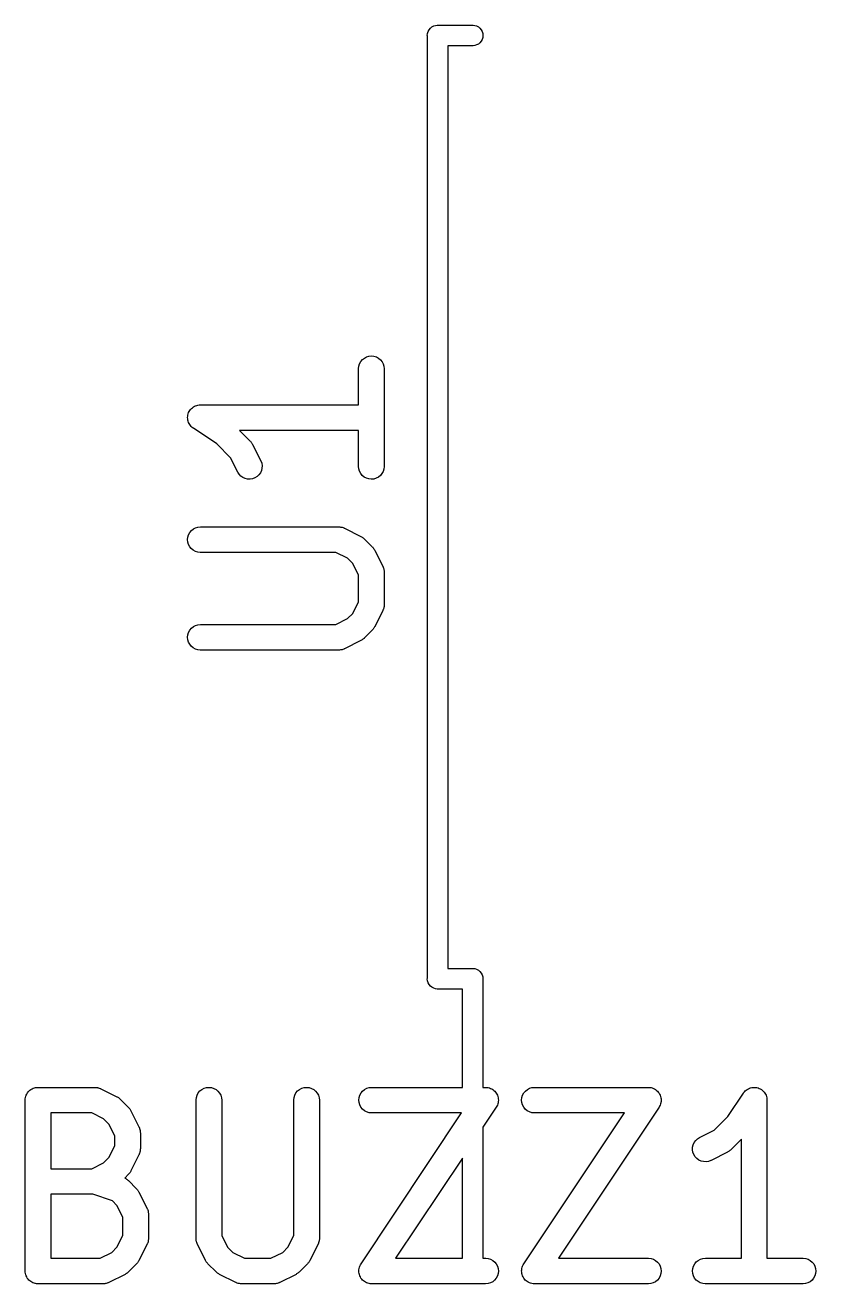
# Model space of a CAD drawing. Extents: x -0.18 to 2.54, y -2.17 to -0.07.
# Drawn here: x 0.5399 to 0.722, y -1.059 to -0.769 of the extents above; entities that cross this region are included whole.
import ezdxf

# ---------------------------------------------------------------- set-up
doc = ezdxf.new("R2010")
doc.units = 0
doc.header["$MEASUREMENT"] = 0
doc.layers.add('BLACK', color=7, linetype='CONTINUOUS')

msp = doc.modelspace()

# ---------------------------------------------------------------- linework, layer by layer
at = {"layer": 'BLACK', "linetype": 'CONTINUOUS'}
for p, q in [((0.632508, -0.771339), (0.632554, -0.770876)), ((0.63252, -0.771455), (0.632508, -0.771339)), ((0.632554, -0.770876), (0.632689, -0.77043)), ((0.632689, -0.77043), (0.632908, -0.77002)), ((0.632908, -0.77002), (0.633204, -0.76966)), ((0.633204, -0.76966), (0.633563, -0.769365)), ((0.633563, -0.769365), (0.633974, -0.769146)), ((0.633974, -0.769146), (0.634419, -0.769011)), ((0.634419, -0.769011), (0.634766, -0.768976)), ((0.634766, -0.768976), (0.634882, -0.768965)), ((0.634766, -0.768976), (0.634766, -0.768976)), ((0.634882, -0.768965), (0.634998, -0.768976)), ((0.634998, -0.768976), (0.643069, -0.768976)), ((0.643069, -0.768976), (0.643416, -0.769011)), ((0.643416, -0.769011), (0.643861, -0.769146)), ((0.643861, -0.769146), (0.644271, -0.769365)), ((0.644271, -0.769365), (0.644631, -0.76966)), ((0.644631, -0.76966), (0.644926, -0.77002)), ((0.644926, -0.77002), (0.645146, -0.77043)), ((0.645146, -0.77043), (0.645281, -0.770876)), ((0.645281, -0.770876), (0.645326, -0.771339)), ((0.645326, -0.771339), (0.645281, -0.771802)), ((0.63252, -0.879884), (0.63252, -0.771455)), ((0.643069, -0.773701), (0.637244, -0.773701)), ((0.637244, -0.773701), (0.637244, -0.986299)), ((0.643416, -0.773667), (0.643069, -0.773701)), ((0.643861, -0.773532), (0.643416, -0.773667)), ((0.644271, -0.773312), (0.643861, -0.773532)), ((0.644631, -0.773017), (0.644271, -0.773312)), ((0.644926, -0.772657), (0.644631, -0.773017)), ((0.645146, -0.772247), (0.644926, -0.772657)), ((0.645281, -0.771802), (0.645146, -0.772247)), ((0.616907, -0.846966), (0.617185, -0.846461)), ((0.617185, -0.846461), (0.617555, -0.846019)), ((0.617555, -0.846019), (0.618004, -0.845658)), ((0.618004, -0.845658), (0.618515, -0.845391)), ((0.618515, -0.845391), (0.619068, -0.845229)), ((0.619068, -0.845229), (0.619642, -0.845176)), ((0.619642, -0.845176), (0.620215, -0.845237)), ((0.620215, -0.845237), (0.620766, -0.845407)), ((0.620766, -0.845407), (0.621272, -0.845681)), ((0.621272, -0.845681), (0.621716, -0.846048)), ((0.621716, -0.846048), (0.622081, -0.846495)), ((0.622081, -0.846495), (0.622351, -0.847004)), ((0.616669, -0.848088), (0.616733, -0.847515)), ((0.616669, -0.848129), (0.616669, -0.848088)), ((0.616669, -0.856425), (0.616669, -0.848129)), ((0.616733, -0.847515), (0.616907, -0.846966)), ((0.622351, -0.847004), (0.622518, -0.847555)), ((0.622518, -0.847555), (0.622574, -0.848129)), ((0.622574, -0.848129), (0.622574, -0.870626)), ((0.577446, -0.8585), (0.577529, -0.858233)), ((0.577529, -0.858233), (0.57753, -0.858231)), ((0.57753, -0.858231), (0.577531, -0.858229)), ((0.577531, -0.858229), (0.577672, -0.85797)), ((0.577672, -0.85797), (0.577803, -0.857726)), ((0.577803, -0.857726), (0.577805, -0.857725)), ((0.577805, -0.857725), (0.577806, -0.857723)), ((0.577806, -0.857723), (0.577988, -0.857503)), ((0.577988, -0.857503), (0.578171, -0.857282)), ((0.578171, -0.857282), (0.578172, -0.857281)), ((0.578172, -0.857281), (0.578174, -0.857279)), ((0.578174, -0.857279), (0.578405, -0.857091)), ((0.578405, -0.857091), (0.578617, -0.856918)), ((0.578617, -0.856918), (0.578619, -0.856917)), ((0.578619, -0.856917), (0.578621, -0.856916)), ((0.578621, -0.856916), (0.57888, -0.856778)), ((0.57888, -0.856778), (0.579126, -0.856648)), ((0.579126, -0.856648), (0.579128, -0.856647)), ((0.579128, -0.856647), (0.57913, -0.856646)), ((0.57913, -0.856646), (0.579399, -0.856565)), ((0.579399, -0.856565), (0.579678, -0.856481)), ((0.579678, -0.856481), (0.57968, -0.856481)), ((0.57968, -0.856481), (0.579682, -0.85648)), ((0.579682, -0.85648), (0.57997, -0.856452)), ((0.57997, -0.856452), (0.580251, -0.856425)), ((0.580251, -0.856425), (0.616669, -0.856425)), ((0.577299, -0.859352), (0.577328, -0.859072)), ((0.577299, -0.859355), (0.577299, -0.859352)), ((0.577299, -0.859357), (0.577299, -0.859355)), ((0.577326, -0.859655), (0.577299, -0.859357)), ((0.57735, -0.859926), (0.577326, -0.859655)), ((0.577328, -0.859072), (0.577359, -0.858784)), ((0.57735, -0.859928), (0.57735, -0.859926)), ((0.577351, -0.859931), (0.57735, -0.859928)), ((0.577432, -0.860208), (0.577351, -0.859931)), ((0.577359, -0.858782), (0.57736, -0.858779)), ((0.577359, -0.858784), (0.577359, -0.858782)), ((0.57736, -0.858779), (0.577446, -0.8585)), ((0.577512, -0.860479), (0.577432, -0.860208)), ((0.577513, -0.860482), (0.577512, -0.860479)), ((0.577513, -0.860484), (0.577513, -0.860482)), ((0.577639, -0.860724), (0.577513, -0.860484)), ((0.577778, -0.86099), (0.577639, -0.860724)), ((0.577779, -0.860992), (0.577778, -0.86099)), ((0.57778, -0.860994), (0.577779, -0.860992)), ((0.577959, -0.861216), (0.57778, -0.860994)), ((0.578138, -0.86144), (0.577959, -0.861216)), ((0.57814, -0.861442), (0.578138, -0.86144)), ((0.578142, -0.861444), (0.57814, -0.861442)), ((0.578364, -0.86163), (0.578142, -0.861444)), ((0.578579, -0.861811), (0.578364, -0.86163)), ((0.578583, -0.861814), (0.578579, -0.861811)), ((0.578613, -0.861834), (0.578583, -0.861814)), ((0.578583, -0.861814), (0.578583, -0.861814)), ((0.578583, -0.861814), (0.578583, -0.861814)), ((0.583994, -0.865422), (0.578613, -0.861834)), ((0.616669, -0.86233), (0.589255, -0.86233)), ((0.589255, -0.86233), (0.591713, -0.864789)), ((0.616669, -0.870626), (0.616669, -0.86233)), ((0.587198, -0.868626), (0.583994, -0.865422)), ((0.591713, -0.864789), (0.591742, -0.864818)), ((0.591742, -0.864818), (0.591845, -0.864948)), ((0.591845, -0.864948), (0.591959, -0.865068)), ((0.591959, -0.865068), (0.592025, -0.865172)), ((0.592025, -0.865172), (0.592101, -0.865268)), ((0.592101, -0.865268), (0.592178, -0.865416)), ((0.592178, -0.865416), (0.592266, -0.865556)), ((0.592266, -0.865556), (0.594141, -0.869306)), ((0.588859, -0.871947), (0.587198, -0.868626)), ((0.594141, -0.869306), (0.594159, -0.869343)), ((0.594159, -0.869343), (0.594358, -0.869884)), ((0.594358, -0.869884), (0.594447, -0.870453)), ((0.589166, -0.872434), (0.588859, -0.871947)), ((0.589561, -0.872853), (0.589166, -0.872434)), ((0.590031, -0.873188), (0.589561, -0.872853)), ((0.593714, -0.87258), (0.593292, -0.872973)), ((0.594051, -0.872113), (0.593714, -0.87258)), ((0.594291, -0.871589), (0.594051, -0.872113)), ((0.594425, -0.871029), (0.594291, -0.871589)), ((0.594447, -0.870453), (0.594425, -0.871029)), ((0.616725, -0.8712), (0.616669, -0.870626)), ((0.616891, -0.871751), (0.616725, -0.8712)), ((0.617162, -0.87226), (0.616891, -0.871751)), ((0.617526, -0.872707), (0.617162, -0.87226)), ((0.61797, -0.873074), (0.617526, -0.872707)), ((0.621687, -0.872736), (0.621238, -0.873097)), ((0.622058, -0.872294), (0.621687, -0.872736)), ((0.622335, -0.871789), (0.622058, -0.872294)), ((0.622509, -0.87124), (0.622335, -0.871789)), ((0.622574, -0.870667), (0.622509, -0.87124)), ((0.622574, -0.870626), (0.622574, -0.870667)), ((0.590556, -0.873424), (0.590031, -0.873188)), ((0.591118, -0.873554), (0.590556, -0.873424)), ((0.591694, -0.873573), (0.591118, -0.873554)), ((0.592262, -0.873479), (0.591694, -0.873573)), ((0.592802, -0.873276), (0.592262, -0.873479)), ((0.593292, -0.872973), (0.592802, -0.873276)), ((0.618477, -0.873348), (0.61797, -0.873074)), ((0.619028, -0.873519), (0.618477, -0.873348)), ((0.619601, -0.873579), (0.619028, -0.873519)), ((0.620175, -0.873527), (0.619601, -0.873579)), ((0.620727, -0.873364), (0.620175, -0.873527)), ((0.621238, -0.873097), (0.620727, -0.873364)), ((0.63252, -0.988545), (0.63252, -0.879884)), ((0.63252, -0.879884), (0.63252, -0.879884)), ((0.577299, -0.887478), (0.577359, -0.886905)), ((0.577359, -0.886905), (0.577529, -0.886355)), ((0.577529, -0.886355), (0.577803, -0.885848)), ((0.577803, -0.885848), (0.578171, -0.885404)), ((0.578171, -0.885404), (0.578617, -0.88504)), ((0.578617, -0.88504), (0.579126, -0.884769)), ((0.579126, -0.884769), (0.579678, -0.884603)), ((0.579678, -0.884603), (0.580251, -0.884546)), ((0.580251, -0.884546), (0.612122, -0.884546)), ((0.612122, -0.884546), (0.612163, -0.884547)), ((0.612163, -0.884547), (0.61225, -0.884556)), ((0.61225, -0.884556), (0.612337, -0.884554)), ((0.612337, -0.884554), (0.612536, -0.884588)), ((0.612536, -0.884588), (0.612736, -0.884611)), ((0.612736, -0.884611), (0.612819, -0.884637)), ((0.612819, -0.884637), (0.612905, -0.884652)), ((0.612905, -0.884652), (0.613093, -0.884724)), ((0.613093, -0.884724), (0.613285, -0.884785)), ((0.613285, -0.884785), (0.613362, -0.884827)), ((0.613362, -0.884827), (0.613443, -0.884858)), ((0.613443, -0.884858), (0.617192, -0.886733)), ((0.617192, -0.886733), (0.617229, -0.886751)), ((0.617229, -0.886751), (0.617368, -0.886842)), ((0.617368, -0.886842), (0.617514, -0.88692)), ((0.617514, -0.88692), (0.617609, -0.886998)), ((0.617609, -0.886998), (0.617712, -0.887065)), ((0.617712, -0.887065), (0.617831, -0.887181)), ((0.617831, -0.887181), (0.61796, -0.887286)), ((0.61796, -0.887286), (0.619834, -0.889161)), ((0.577351, -0.888052), (0.577299, -0.887478)), ((0.577513, -0.888605), (0.577351, -0.888052)), ((0.57778, -0.889116), (0.577513, -0.888605)), ((0.578142, -0.889565), (0.57778, -0.889116)), ((0.578583, -0.889935), (0.578142, -0.889565)), ((0.579088, -0.890213), (0.578583, -0.889935)), ((0.579637, -0.890387), (0.579088, -0.890213)), ((0.619834, -0.889161), (0.619863, -0.88919)), ((0.619863, -0.88919), (0.619967, -0.88932)), ((0.619967, -0.88932), (0.620081, -0.88944)), ((0.620081, -0.88944), (0.620146, -0.889544)), ((0.620146, -0.889544), (0.620223, -0.88964)), ((0.620223, -0.88964), (0.620299, -0.889788)), ((0.620299, -0.889788), (0.620388, -0.889928)), ((0.620388, -0.889928), (0.622262, -0.893678)), ((0.58021, -0.890452), (0.579637, -0.890387)), ((0.580251, -0.890452), (0.58021, -0.890452)), ((0.611425, -0.890452), (0.580251, -0.890452)), ((0.614123, -0.891801), (0.611425, -0.890452)), ((0.61532, -0.892998), (0.614123, -0.891801)), ((0.616669, -0.895695), (0.61532, -0.892998)), ((0.616669, -0.9018), (0.616669, -0.895695)), ((0.622262, -0.893678), (0.62228, -0.893715)), ((0.62228, -0.893715), (0.62231, -0.893796)), ((0.62231, -0.893796), (0.622351, -0.893873)), ((0.622351, -0.893873), (0.62241, -0.894066)), ((0.62241, -0.894066), (0.622479, -0.894256)), ((0.622479, -0.894256), (0.622493, -0.894341)), ((0.622493, -0.894341), (0.622518, -0.894425)), ((0.622518, -0.894425), (0.622538, -0.894626)), ((0.622538, -0.894626), (0.622569, -0.894825)), ((0.622569, -0.894825), (0.622566, -0.894912)), ((0.622566, -0.894912), (0.622574, -0.894998)), ((0.622574, -0.894998), (0.622574, -0.902497)), ((0.61532, -0.904498), (0.616669, -0.9018)), ((0.614123, -0.905695), (0.61532, -0.904498)), ((0.622262, -0.903818), (0.620388, -0.907567)), ((0.622293, -0.903737), (0.622262, -0.903818)), ((0.622335, -0.90366), (0.622293, -0.903737)), ((0.622396, -0.903468), (0.622335, -0.90366)), ((0.622469, -0.90328), (0.622396, -0.903468)), ((0.622483, -0.903194), (0.622469, -0.90328)), ((0.622509, -0.903111), (0.622483, -0.903194)), ((0.622532, -0.902911), (0.622509, -0.903111)), ((0.622566, -0.902712), (0.622532, -0.902911)), ((0.622574, -0.902538), (0.622564, -0.902625)), ((0.622564, -0.902625), (0.622566, -0.902712)), ((0.622574, -0.902497), (0.622574, -0.902538)), ((0.578171, -0.907901), (0.578617, -0.907537)), ((0.578617, -0.907537), (0.579126, -0.907266)), ((0.579126, -0.907266), (0.579678, -0.9071)), ((0.579678, -0.9071), (0.580251, -0.907043)), ((0.580251, -0.907043), (0.611425, -0.907043)), ((0.611425, -0.907043), (0.614123, -0.905695)), ((0.620369, -0.907604), (0.620278, -0.907743)), ((0.620388, -0.907567), (0.620369, -0.907604)), ((0.577299, -0.909976), (0.577359, -0.909402)), ((0.577351, -0.91055), (0.577299, -0.909976)), ((0.577513, -0.911102), (0.577351, -0.91055)), ((0.577359, -0.909402), (0.577529, -0.908852)), ((0.577529, -0.908852), (0.577803, -0.908345)), ((0.577803, -0.908345), (0.578171, -0.907901)), ((0.617576, -0.910521), (0.61748, -0.910598)), ((0.61768, -0.910456), (0.617576, -0.910521)), ((0.617801, -0.910342), (0.61768, -0.910456)), ((0.61793, -0.910238), (0.617801, -0.910342)), ((0.61796, -0.910209), (0.61793, -0.910238)), ((0.619834, -0.908335), (0.61796, -0.910209)), ((0.61994, -0.908206), (0.619834, -0.908335)), ((0.620055, -0.908087), (0.61994, -0.908206)), ((0.620122, -0.907984), (0.620055, -0.908087)), ((0.6202, -0.907889), (0.620122, -0.907984)), ((0.620278, -0.907743), (0.6202, -0.907889)), ((0.57778, -0.911613), (0.577513, -0.911102)), ((0.578142, -0.912062), (0.57778, -0.911613)), ((0.578583, -0.912433), (0.578142, -0.912062)), ((0.579088, -0.91271), (0.578583, -0.912433)), ((0.579637, -0.912884), (0.579088, -0.91271)), ((0.58021, -0.912949), (0.579637, -0.912884)), ((0.580251, -0.912949), (0.58021, -0.912949)), ((0.612122, -0.912949), (0.580251, -0.912949)), ((0.612209, -0.912941), (0.612122, -0.912949)), ((0.612296, -0.912944), (0.612209, -0.912941)), ((0.612495, -0.912912), (0.612296, -0.912944)), ((0.612696, -0.912893), (0.612495, -0.912912)), ((0.612779, -0.912868), (0.612696, -0.912893)), ((0.612865, -0.912854), (0.612779, -0.912868)), ((0.613054, -0.912785), (0.612865, -0.912854)), ((0.613247, -0.912726), (0.613054, -0.912785)), ((0.613324, -0.912685), (0.613247, -0.912726)), ((0.613406, -0.912655), (0.613324, -0.912685)), ((0.613443, -0.912637), (0.613406, -0.912655)), ((0.617192, -0.910762), (0.613443, -0.912637)), ((0.617333, -0.910674), (0.617192, -0.910762)), ((0.61748, -0.910598), (0.617333, -0.910674)), ((0.632508, -0.988661), (0.63252, -0.988545)), ((0.632554, -0.989124), (0.632508, -0.988661)), ((0.637244, -0.986299), (0.642837, -0.986299)), ((0.642837, -0.986299), (0.642953, -0.986288)), ((0.642953, -0.986288), (0.643069, -0.986299)), ((0.643069, -0.986299), (0.643069, -0.986299)), ((0.643069, -0.986299), (0.643416, -0.986333)), ((0.643416, -0.986333), (0.643861, -0.986468)), ((0.643861, -0.986468), (0.644271, -0.986688)), ((0.644271, -0.986688), (0.644631, -0.986983)), ((0.644631, -0.986983), (0.644926, -0.987343)), ((0.644926, -0.987343), (0.645146, -0.987753)), ((0.645146, -0.987753), (0.645281, -0.988198)), ((0.645281, -0.988198), (0.645326, -0.988661)), ((0.645326, -0.988661), (0.645315, -0.988777)), ((0.645315, -0.988777), (0.645315, -1.01368)), ((0.632689, -0.98957), (0.632554, -0.989124)), ((0.632908, -0.98998), (0.632689, -0.98957)), ((0.633204, -0.99034), (0.632908, -0.98998)), ((0.633563, -0.990635), (0.633204, -0.99034)), ((0.633974, -0.990854), (0.633563, -0.990635)), ((0.634419, -0.990989), (0.633974, -0.990854)), ((0.634766, -0.991024), (0.634419, -0.990989)), ((0.634882, -0.991035), (0.634766, -0.991024)), ((0.634766, -0.991024), (0.634766, -0.991024)), ((0.634998, -0.991024), (0.634882, -0.991035)), ((0.640591, -0.991024), (0.634998, -0.991024)), ((0.640591, -1.01368), (0.640591, -0.991024)), ((0.540387, -1.01496), (0.540566, -1.01475)), ((0.540566, -1.01475), (0.540743, -1.01453)), ((0.540743, -1.01453), (0.540751, -1.01453)), ((0.540751, -1.01453), (0.540757, -1.01452)), ((0.540757, -1.01452), (0.540973, -1.01435)), ((0.540973, -1.01435), (0.541189, -1.01417)), ((0.541189, -1.01417), (0.541199, -1.01416)), ((0.541199, -1.01416), (0.541207, -1.01416)), ((0.541207, -1.01416), (0.541453, -1.01403)), ((0.541453, -1.01403), (0.541698, -1.0139)), ((0.541698, -1.0139), (0.541708, -1.0139)), ((0.541708, -1.0139), (0.541717, -1.01389)), ((0.541717, -1.01389), (0.541984, -1.01381)), ((0.541984, -1.01381), (0.54225, -1.01373)), ((0.54225, -1.01373), (0.54226, -1.01373)), ((0.54226, -1.01373), (0.54227, -1.01373)), ((0.54227, -1.01373), (0.542547, -1.0137)), ((0.542547, -1.0137), (0.542823, -1.01368)), ((0.542823, -1.01368), (0.555947, -1.01368)), ((0.555947, -1.01368), (0.555988, -1.01368)), ((0.555988, -1.01368), (0.556074, -1.01369)), ((0.556074, -1.01369), (0.556161, -1.01368)), ((0.556161, -1.01368), (0.55636, -1.01372)), ((0.55636, -1.01372), (0.556561, -1.01374)), ((0.556561, -1.01374), (0.556643, -1.01377)), ((0.556643, -1.01377), (0.556729, -1.01378)), ((0.556729, -1.01378), (0.556918, -1.01385)), ((0.556918, -1.01385), (0.55711, -1.01392)), ((0.55711, -1.01392), (0.557186, -1.01396)), ((0.557186, -1.01396), (0.557267, -1.01399)), ((0.557267, -1.01399), (0.561017, -1.01586)), ((0.579757, -1.01496), (0.580128, -1.01452)), ((0.580128, -1.01452), (0.580577, -1.01416)), ((0.580577, -1.01416), (0.581087, -1.01389)), ((0.581087, -1.01389), (0.58164, -1.01373)), ((0.58164, -1.01373), (0.582214, -1.01368)), ((0.582214, -1.01368), (0.582787, -1.01374)), ((0.582787, -1.01374), (0.583338, -1.01391)), ((0.583338, -1.01391), (0.583845, -1.01418)), ((0.583845, -1.01418), (0.584289, -1.01455)), ((0.584289, -1.01455), (0.584653, -1.015)), ((0.602254, -1.01496), (0.602625, -1.01452)), ((0.602625, -1.01452), (0.603074, -1.01416)), ((0.603074, -1.01416), (0.603585, -1.01389)), ((0.603585, -1.01389), (0.604137, -1.01373)), ((0.604137, -1.01373), (0.604711, -1.01368)), ((0.604711, -1.01368), (0.605284, -1.01374)), ((0.605284, -1.01374), (0.605835, -1.01391)), ((0.605835, -1.01391), (0.606342, -1.01418)), ((0.606342, -1.01418), (0.606786, -1.01455)), ((0.606786, -1.01455), (0.60715, -1.015)), ((0.617241, -1.01498), (0.617608, -1.01453)), ((0.617608, -1.01453), (0.618055, -1.01417)), ((0.618055, -1.01417), (0.618564, -1.0139)), ((0.618564, -1.0139), (0.619115, -1.01373)), ((0.619115, -1.01373), (0.619689, -1.01368)), ((0.619689, -1.01368), (0.640591, -1.01368)), ((0.645315, -1.01368), (0.645935, -1.01368)), ((0.645935, -1.01368), (0.64596, -1.01368)), ((0.64596, -1.01368), (0.645961, -1.01368)), ((0.645961, -1.01368), (0.645961, -1.01368)), ((0.645961, -1.01368), (0.645977, -1.01368)), ((0.645977, -1.01368), (0.646258, -1.01371)), ((0.646258, -1.01371), (0.646534, -1.01374)), ((0.646534, -1.01374), (0.646541, -1.01374)), ((0.646541, -1.01374), (0.646549, -1.01374)), ((0.646549, -1.01374), (0.646813, -1.01382)), ((0.646813, -1.01382), (0.647084, -1.01391)), ((0.647084, -1.01391), (0.647091, -1.01391)), ((0.647091, -1.01391), (0.647099, -1.01392)), ((0.647099, -1.01392), (0.647347, -1.01405)), ((0.647347, -1.01405), (0.64759, -1.01418)), ((0.64759, -1.01418), (0.647596, -1.01419)), ((0.647596, -1.01419), (0.647604, -1.01419)), ((0.647604, -1.01419), (0.647821, -1.01438)), ((0.647821, -1.01438), (0.648034, -1.01455)), ((0.648034, -1.01455), (0.648039, -1.01456)), ((0.648039, -1.01456), (0.648045, -1.01456)), ((0.648045, -1.01456), (0.648218, -1.01478)), ((0.648218, -1.01478), (0.648397, -1.015)), ((0.654736, -1.01498), (0.655103, -1.01453)), ((0.655103, -1.01453), (0.65555, -1.01417)), ((0.65555, -1.01417), (0.656059, -1.0139)), ((0.656059, -1.0139), (0.656611, -1.01373)), ((0.656611, -1.01373), (0.657184, -1.01368)), ((0.657184, -1.01368), (0.683431, -1.01368)), ((0.683431, -1.01368), (0.683456, -1.01368)), ((0.683456, -1.01368), (0.683456, -1.01368)), ((0.683456, -1.01368), (0.683457, -1.01368)), ((0.683457, -1.01368), (0.683472, -1.01368)), ((0.683472, -1.01368), (0.683753, -1.01371)), ((0.683753, -1.01371), (0.684029, -1.01374)), ((0.684029, -1.01374), (0.684037, -1.01374)), ((0.684037, -1.01374), (0.684045, -1.01374)), ((0.684045, -1.01374), (0.684308, -1.01382)), ((0.684308, -1.01382), (0.684579, -1.01391)), ((0.684579, -1.01391), (0.684586, -1.01391)), ((0.684586, -1.01391), (0.684594, -1.01392)), ((0.684594, -1.01392), (0.684842, -1.01405)), ((0.684842, -1.01405), (0.685086, -1.01418)), ((0.685086, -1.01418), (0.685092, -1.01419)), ((0.685092, -1.01419), (0.685099, -1.01419)), ((0.685099, -1.01419), (0.685317, -1.01438)), ((0.685317, -1.01438), (0.685529, -1.01455)), ((0.685529, -1.01455), (0.685534, -1.01456)), ((0.685534, -1.01456), (0.68554, -1.01456)), ((0.68554, -1.01456), (0.685713, -1.01478)), ((0.685713, -1.01478), (0.685893, -1.015)), ((0.705369, -1.01496), (0.705555, -1.01474)), ((0.705555, -1.01474), (0.705737, -1.01452)), ((0.705737, -1.01452), (0.705739, -1.01452)), ((0.705739, -1.01452), (0.70574, -1.01452)), ((0.70574, -1.01452), (0.705971, -1.01433)), ((0.705971, -1.01433), (0.706186, -1.01416)), ((0.706186, -1.01416), (0.706188, -1.01416)), ((0.706188, -1.01416), (0.70619, -1.01416)), ((0.70619, -1.01416), (0.706458, -1.01402)), ((0.706458, -1.01402), (0.706697, -1.01389)), ((0.706697, -1.01389), (0.706699, -1.01389)), ((0.706699, -1.01389), (0.706701, -1.01389)), ((0.706701, -1.01389), (0.706986, -1.01381)), ((0.706986, -1.01381), (0.707249, -1.01373)), ((0.707249, -1.01373), (0.707252, -1.01373)), ((0.707252, -1.01373), (0.707254, -1.01373)), ((0.707254, -1.01373), (0.707538, -1.0137)), ((0.707538, -1.0137), (0.707823, -1.01368)), ((0.707823, -1.01368), (0.707826, -1.01368)), ((0.707826, -1.01368), (0.707828, -1.01368)), ((0.707828, -1.01368), (0.708122, -1.01371)), ((0.708122, -1.01371), (0.708396, -1.01374)), ((0.708396, -1.01374), (0.708399, -1.01374)), ((0.708399, -1.01374), (0.708401, -1.01374)), ((0.708401, -1.01374), (0.708691, -1.01383)), ((0.708691, -1.01383), (0.708947, -1.01391)), ((0.708947, -1.01391), (0.708949, -1.01391)), ((0.708949, -1.01391), (0.708951, -1.01391)), ((0.708951, -1.01391), (0.709208, -1.01405)), ((0.709208, -1.01405), (0.709454, -1.01418)), ((0.709454, -1.01418), (0.709456, -1.01418)), ((0.709456, -1.01418), (0.709458, -1.01418)), ((0.709458, -1.01418), (0.709677, -1.01437)), ((0.709677, -1.01437), (0.709898, -1.01455)), ((0.709898, -1.01455), (0.709899, -1.01455)), ((0.709899, -1.01455), (0.709901, -1.01455)), ((0.709901, -1.01455), (0.710092, -1.01479)), ((0.710092, -1.01479), (0.710262, -1.015)), ((0.539871, -1.01659), (0.539902, -1.01631)), ((0.539871, -1.01661), (0.539871, -1.01659)), ((0.539871, -1.01663), (0.539871, -1.01661)), ((0.539871, -1.01661), (0.539871, -1.01661)), ((0.539871, -1.01661), (0.539871, -1.01661)), ((0.539871, -1.056), (0.539871, -1.01663)), ((0.539902, -1.01631), (0.539931, -1.01604)), ((0.539931, -1.01604), (0.539934, -1.01603)), ((0.539934, -1.01603), (0.539935, -1.01602)), ((0.539935, -1.01602), (0.540019, -1.01575)), ((0.540019, -1.01575), (0.540101, -1.01548)), ((0.540101, -1.01548), (0.540106, -1.01548)), ((0.540106, -1.01548), (0.540109, -1.01547)), ((0.540109, -1.01547), (0.540244, -1.01522)), ((0.540244, -1.01522), (0.540375, -1.01498)), ((0.540375, -1.01498), (0.540382, -1.01497)), ((0.540382, -1.01497), (0.540387, -1.01496)), ((0.561017, -1.01586), (0.561054, -1.01588)), ((0.561054, -1.01588), (0.561193, -1.01597)), ((0.561193, -1.01597), (0.561339, -1.01605)), ((0.561339, -1.01605), (0.561434, -1.01613)), ((0.561434, -1.01613), (0.561537, -1.0162)), ((0.561537, -1.0162), (0.561656, -1.01631)), ((0.561656, -1.01631), (0.561784, -1.01642)), ((0.561784, -1.01642), (0.563659, -1.01829)), ((0.579241, -1.01659), (0.579305, -1.01602)), ((0.579241, -1.01663), (0.579241, -1.01659)), ((0.579241, -1.0485), (0.579241, -1.01663)), ((0.579305, -1.01602), (0.579479, -1.01547)), ((0.579479, -1.01547), (0.579757, -1.01496)), ((0.584653, -1.015), (0.584923, -1.0155)), ((0.584923, -1.0155), (0.58509, -1.01606)), ((0.58509, -1.01606), (0.585146, -1.01663)), ((0.585146, -1.01663), (0.585146, -1.0478)), ((0.601738, -1.01659), (0.601802, -1.01602)), ((0.601738, -1.01663), (0.601738, -1.01659)), ((0.601738, -1.0478), (0.601738, -1.01663)), ((0.601802, -1.01602), (0.601977, -1.01547)), ((0.601977, -1.01547), (0.602254, -1.01496)), ((0.60715, -1.015), (0.607421, -1.0155)), ((0.607421, -1.0155), (0.607587, -1.01606)), ((0.607587, -1.01606), (0.607643, -1.01663)), ((0.607643, -1.01663), (0.607643, -1.0485)), ((0.616736, -1.01661), (0.616796, -1.01604)), ((0.616788, -1.01718), (0.616736, -1.01661)), ((0.616951, -1.01774), (0.616788, -1.01718)), ((0.616796, -1.01604), (0.616967, -1.01548)), ((0.617218, -1.01825), (0.616951, -1.01774)), ((0.616967, -1.01548), (0.617241, -1.01498)), ((0.648397, -1.015), (0.648401, -1.01501)), ((0.648401, -1.01501), (0.648406, -1.01501)), ((0.648406, -1.01501), (0.648535, -1.01526)), ((0.648658, -1.01777), (0.648524, -1.01802)), ((0.648535, -1.01526), (0.648667, -1.01551)), ((0.64866, -1.01777), (0.648658, -1.01777)), ((0.648664, -1.01776), (0.64866, -1.01777)), ((0.648745, -1.01749), (0.648664, -1.01776)), ((0.648667, -1.01551), (0.648669, -1.01552)), ((0.648669, -1.01552), (0.648673, -1.01552)), ((0.648673, -1.01552), (0.648753, -1.01579)), ((0.648828, -1.01722), (0.648745, -1.01749)), ((0.648753, -1.01579), (0.648833, -1.01606)), ((0.648829, -1.01721), (0.648828, -1.01722)), ((0.648831, -1.01721), (0.648829, -1.01721)), ((0.648859, -1.01693), (0.648831, -1.01721)), ((0.648833, -1.01606), (0.648834, -1.01607)), ((0.648834, -1.01607), (0.648836, -1.01608)), ((0.648836, -1.01608), (0.648861, -1.01635)), ((0.648888, -1.01665), (0.648859, -1.01693)), ((0.648861, -1.01635), (0.648888, -1.01663)), ((0.648888, -1.01663), (0.648887, -1.01664)), ((0.648887, -1.01664), (0.648888, -1.01665)), ((0.654231, -1.01661), (0.654292, -1.01604)), ((0.654284, -1.01718), (0.654231, -1.01661)), ((0.654446, -1.01774), (0.654284, -1.01718)), ((0.654292, -1.01604), (0.654462, -1.01548)), ((0.654713, -1.01825), (0.654446, -1.01774)), ((0.654462, -1.01548), (0.654736, -1.01498)), ((0.685893, -1.015), (0.685897, -1.01501)), ((0.685897, -1.01501), (0.685902, -1.01501)), ((0.685902, -1.01501), (0.68603, -1.01526)), ((0.686153, -1.01777), (0.68602, -1.01802)), ((0.68603, -1.01526), (0.686162, -1.01551)), ((0.686155, -1.01777), (0.686153, -1.01777)), ((0.686159, -1.01776), (0.686155, -1.01777)), ((0.68624, -1.01749), (0.686159, -1.01776)), ((0.686162, -1.01551), (0.686165, -1.01552)), ((0.686165, -1.01552), (0.686169, -1.01552)), ((0.686169, -1.01552), (0.686248, -1.01579)), ((0.686323, -1.01722), (0.68624, -1.01749)), ((0.686248, -1.01579), (0.686328, -1.01606)), ((0.686324, -1.01721), (0.686323, -1.01722)), ((0.686326, -1.01721), (0.686324, -1.01721)), ((0.686354, -1.01693), (0.686326, -1.01721)), ((0.686328, -1.01606), (0.686329, -1.01607)), ((0.686329, -1.01607), (0.686331, -1.01608)), ((0.686331, -1.01608), (0.686357, -1.01635)), ((0.686383, -1.01665), (0.686354, -1.01693)), ((0.686357, -1.01635), (0.686384, -1.01663)), ((0.686384, -1.01663), (0.686383, -1.01664)), ((0.686383, -1.01664), (0.686383, -1.01665)), ((0.701759, -1.02037), (0.705346, -1.01499)), ((0.705346, -1.01499), (0.705366, -1.01496)), ((0.705366, -1.01496), (0.705366, -1.01496)), ((0.705366, -1.01496), (0.705367, -1.01496)), ((0.705367, -1.01496), (0.705369, -1.01496)), ((0.710262, -1.015), (0.710263, -1.015)), ((0.710263, -1.015), (0.710265, -1.015)), ((0.710265, -1.015), (0.71041, -1.01527)), ((0.71041, -1.01527), (0.710533, -1.0155)), ((0.710533, -1.0155), (0.710533, -1.01551)), ((0.710533, -1.01551), (0.710534, -1.01551)), ((0.710534, -1.01551), (0.71062, -1.01579)), ((0.71062, -1.01579), (0.710699, -1.01606)), ((0.710699, -1.01606), (0.7107, -1.01606)), ((0.7107, -1.01606), (0.7107, -1.01606)), ((0.7107, -1.01606), (0.710728, -1.01635)), ((0.710728, -1.01635), (0.710756, -1.01663)), ((0.710756, -1.01663), (0.710756, -1.05305)), ((0.545776, -1.01958), (0.545776, -1.03242)), ((0.55525, -1.01958), (0.545776, -1.01958)), ((0.557947, -1.02093), (0.55525, -1.01958)), ((0.563659, -1.01829), (0.563688, -1.01832)), ((0.563688, -1.01832), (0.563791, -1.01845)), ((0.563791, -1.01845), (0.563905, -1.01857)), ((0.563905, -1.01857), (0.563971, -1.01867)), ((0.563971, -1.01867), (0.564047, -1.01877)), ((0.564047, -1.01877), (0.564124, -1.01892)), ((0.564124, -1.01892), (0.564212, -1.01906)), ((0.564212, -1.01906), (0.566087, -1.02281)), ((0.617579, -1.0187), (0.617218, -1.01825)), ((0.617232, -1.05436), (0.640418, -1.01958)), ((0.618021, -1.01907), (0.617579, -1.0187)), ((0.618526, -1.01934), (0.618021, -1.01907)), ((0.619075, -1.01952), (0.618526, -1.01934)), ((0.619648, -1.01958), (0.619075, -1.01952)), ((0.619689, -1.01958), (0.619648, -1.01958)), ((0.640418, -1.01958), (0.619689, -1.01958)), ((0.648392, -1.01827), (0.645315, -1.02288)), ((0.648524, -1.01802), (0.648392, -1.01827)), ((0.655074, -1.0187), (0.654713, -1.01825)), ((0.654727, -1.05436), (0.677914, -1.01958)), ((0.655516, -1.01907), (0.655074, -1.0187)), ((0.656021, -1.01934), (0.655516, -1.01907)), ((0.65657, -1.01952), (0.656021, -1.01934)), ((0.657143, -1.01958), (0.65657, -1.01952)), ((0.657184, -1.01958), (0.657143, -1.01958)), ((0.677914, -1.01958), (0.657184, -1.01958)), ((0.685888, -1.01827), (0.662701, -1.05305)), ((0.68602, -1.01802), (0.685888, -1.01827)), ((0.698555, -1.02358), (0.701759, -1.02037)), ((0.559144, -1.02213), (0.557947, -1.02093)), ((0.560493, -1.02483), (0.559144, -1.02213)), ((0.566087, -1.02281), (0.566105, -1.02284)), ((0.566105, -1.02284), (0.566135, -1.02293)), ((0.566135, -1.02293), (0.566176, -1.023)), ((0.566176, -1.023), (0.566234, -1.0232)), ((0.566234, -1.0232), (0.566304, -1.02339)), ((0.566304, -1.02339), (0.566317, -1.02347)), ((0.566317, -1.02347), (0.566342, -1.02355)), ((0.566342, -1.02355), (0.566362, -1.02376)), ((0.645315, -1.02288), (0.645315, -1.05305)), ((0.695234, -1.02524), (0.698555, -1.02358)), ((0.560493, -1.02718), (0.560493, -1.02483)), ((0.566362, -1.02376), (0.566393, -1.02395)), ((0.566393, -1.02395), (0.56639, -1.02404)), ((0.56639, -1.02404), (0.566399, -1.02413)), ((0.566399, -1.02413), (0.566399, -1.02788)), ((0.693756, -1.02693), (0.693993, -1.02641)), ((0.693993, -1.02641), (0.694327, -1.02594)), ((0.694327, -1.02594), (0.694746, -1.02554)), ((0.694746, -1.02554), (0.695234, -1.02524)), ((0.70485, -1.02563), (0.702392, -1.02809)), ((0.70485, -1.05305), (0.70485, -1.02563)), ((0.559144, -1.02988), (0.560493, -1.02718)), ((0.566087, -1.0292), (0.564212, -1.03295)), ((0.566118, -1.02912), (0.566087, -1.0292)), ((0.56616, -1.02904), (0.566118, -1.02912)), ((0.566221, -1.02885), (0.56616, -1.02904)), ((0.566293, -1.02866), (0.566221, -1.02885)), ((0.566308, -1.02857), (0.566293, -1.02866)), ((0.566334, -1.02849), (0.566308, -1.02857)), ((0.566356, -1.02829), (0.566334, -1.02849)), ((0.566391, -1.02809), (0.566356, -1.02829)), ((0.566398, -1.02792), (0.566389, -1.02801)), ((0.566389, -1.02801), (0.566391, -1.02809)), ((0.566399, -1.02788), (0.566398, -1.02792)), ((0.693608, -1.02807), (0.693626, -1.0275)), ((0.693702, -1.02864), (0.693608, -1.02807)), ((0.693626, -1.0275), (0.693756, -1.02693)), ((0.693904, -1.02918), (0.693702, -1.02864)), ((0.694207, -1.02967), (0.693904, -1.02918)), ((0.701624, -1.02864), (0.697875, -1.03052)), ((0.701765, -1.02856), (0.701624, -1.02864)), ((0.701912, -1.02848), (0.701765, -1.02856)), ((0.702008, -1.0284), (0.701912, -1.02848)), ((0.702112, -1.02834), (0.702008, -1.0284)), ((0.702233, -1.02822), (0.702112, -1.02834)), ((0.702362, -1.02812), (0.702233, -1.02822)), ((0.702392, -1.02809), (0.702362, -1.02812)), ((0.55525, -1.03242), (0.557947, -1.03108)), ((0.557947, -1.03108), (0.559144, -1.02988)), ((0.640591, -1.02997), (0.625206, -1.05305)), ((0.640591, -1.05305), (0.640591, -1.02997)), ((0.6946, -1.03009), (0.694207, -1.02967)), ((0.695067, -1.03043), (0.6946, -1.03009)), ((0.695591, -1.03067), (0.695067, -1.03043)), ((0.696152, -1.0308), (0.695591, -1.03067)), ((0.696727, -1.03083), (0.696152, -1.0308)), ((0.697297, -1.03074), (0.696727, -1.03083)), ((0.697838, -1.03054), (0.697297, -1.03074)), ((0.697875, -1.03052), (0.697838, -1.03054)), ((0.545776, -1.03242), (0.55525, -1.03242)), ((0.563659, -1.03372), (0.562799, -1.03458)), ((0.562799, -1.03458), (0.562883, -1.03462)), ((0.562883, -1.03462), (0.563067, -1.03471)), ((0.563067, -1.03471), (0.563137, -1.03476)), ((0.563137, -1.03476), (0.563214, -1.0348)), ((0.563214, -1.0348), (0.56337, -1.03493)), ((0.56337, -1.03493), (0.563533, -1.03504)), ((0.563533, -1.03504), (0.563592, -1.03511)), ((0.563592, -1.03511), (0.563659, -1.03516)), ((0.563764, -1.03359), (0.563659, -1.03372)), ((0.563659, -1.03516), (0.565534, -1.03704)), ((0.56388, -1.03347), (0.563764, -1.03359)), ((0.563947, -1.03336), (0.56388, -1.03347)), ((0.564025, -1.03327), (0.563947, -1.03336)), ((0.564103, -1.03312), (0.564025, -1.03327)), ((0.564193, -1.03298), (0.564103, -1.03312)), ((0.564212, -1.03295), (0.564193, -1.03298)), ((0.565534, -1.03704), (0.565563, -1.03707)), ((0.565563, -1.03707), (0.565666, -1.0372)), ((0.565666, -1.0372), (0.56578, -1.03732)), ((0.56578, -1.03732), (0.565846, -1.03742)), ((0.565846, -1.03742), (0.565922, -1.03752)), ((0.565922, -1.03752), (0.565998, -1.03767)), ((0.565998, -1.03767), (0.566087, -1.03781)), ((0.566087, -1.03781), (0.567962, -1.04156)), ((0.545776, -1.03833), (0.545776, -1.05305)), ((0.555468, -1.03833), (0.545776, -1.03833)), ((0.559976, -1.03983), (0.555468, -1.03833)), ((0.561019, -1.04088), (0.559976, -1.03983)), ((0.562368, -1.04357), (0.561019, -1.04088)), ((0.562368, -1.0478), (0.562368, -1.04357)), ((0.567962, -1.04156), (0.56798, -1.04159)), ((0.56798, -1.04159), (0.56801, -1.04167)), ((0.56801, -1.04167), (0.568051, -1.04175)), ((0.568051, -1.04175), (0.568109, -1.04194)), ((0.568109, -1.04194), (0.568178, -1.04213)), ((0.568178, -1.04213), (0.568192, -1.04222)), ((0.568192, -1.04222), (0.568217, -1.0423)), ((0.568217, -1.0423), (0.568237, -1.0425)), ((0.568237, -1.0425), (0.568268, -1.0427)), ((0.568268, -1.0427), (0.568265, -1.04279)), ((0.568265, -1.04279), (0.568273, -1.04288)), ((0.568273, -1.04288), (0.568273, -1.0485)), ((0.561019, -1.0505), (0.562368, -1.0478)), ((0.567993, -1.04974), (0.567962, -1.04982)), ((0.568035, -1.04966), (0.567993, -1.04974)), ((0.568095, -1.04947), (0.568035, -1.04966)), ((0.568168, -1.04928), (0.568095, -1.04947)), ((0.568183, -1.0492), (0.568168, -1.04928)), ((0.568209, -1.04911), (0.568183, -1.0492)), ((0.568231, -1.04891), (0.568209, -1.04911)), ((0.568266, -1.04871), (0.568231, -1.04891)), ((0.568273, -1.04854), (0.568263, -1.04863)), ((0.568263, -1.04863), (0.568266, -1.04871)), ((0.568273, -1.0485), (0.568273, -1.04854)), ((0.579249, -1.04859), (0.579241, -1.0485)), ((0.579246, -1.04867), (0.579249, -1.04859)), ((0.579277, -1.04887), (0.579246, -1.04867)), ((0.579297, -1.04907), (0.579277, -1.04887)), ((0.579322, -1.04916), (0.579297, -1.04907)), ((0.579336, -1.04924), (0.579322, -1.04916)), ((0.579405, -1.04943), (0.579336, -1.04924)), ((0.579464, -1.04963), (0.579405, -1.04943)), ((0.579504, -1.0497), (0.579464, -1.04963)), ((0.579534, -1.04978), (0.579504, -1.0497)), ((0.585146, -1.0478), (0.586495, -1.0505)), ((0.600389, -1.0505), (0.601738, -1.0478)), ((0.607363, -1.04974), (0.607332, -1.04982)), ((0.607405, -1.04966), (0.607363, -1.04974)), ((0.607466, -1.04947), (0.607405, -1.04966)), ((0.607538, -1.04928), (0.607466, -1.04947)), ((0.607553, -1.0492), (0.607538, -1.04928)), ((0.607579, -1.04911), (0.607553, -1.0492)), ((0.607601, -1.04891), (0.607579, -1.04911)), ((0.607636, -1.04871), (0.607601, -1.04891)), ((0.607643, -1.04854), (0.607633, -1.04863)), ((0.607633, -1.04863), (0.607636, -1.04871)), ((0.607643, -1.0485), (0.607643, -1.04854)), ((0.557124, -1.05305), (0.559822, -1.0517)), ((0.559822, -1.0517), (0.561019, -1.0505)), ((0.567962, -1.04982), (0.566087, -1.05357)), ((0.579552, -1.04982), (0.579534, -1.04978)), ((0.581427, -1.05357), (0.579552, -1.04982)), ((0.586495, -1.0505), (0.587692, -1.0517)), ((0.587692, -1.0517), (0.59039, -1.05305)), ((0.596495, -1.05305), (0.599192, -1.0517)), ((0.599192, -1.0517), (0.600389, -1.0505)), ((0.607332, -1.04982), (0.605457, -1.05357)), ((0.545776, -1.05305), (0.557124, -1.05305)), ((0.565534, -1.05434), (0.563659, -1.05621)), ((0.565639, -1.05421), (0.565534, -1.05434)), ((0.565755, -1.05409), (0.565639, -1.05421)), ((0.565821, -1.05399), (0.565755, -1.05409)), ((0.565899, -1.05389), (0.565821, -1.05399)), ((0.565978, -1.05375), (0.565899, -1.05389)), ((0.566068, -1.05361), (0.565978, -1.05375)), ((0.566087, -1.05357), (0.566068, -1.05361)), ((0.581516, -1.05371), (0.581427, -1.05357)), ((0.581592, -1.05386), (0.581516, -1.05371)), ((0.581668, -1.05395), (0.581592, -1.05386)), ((0.581734, -1.05406), (0.581668, -1.05395)), ((0.581848, -1.05418), (0.581734, -1.05406)), ((0.581951, -1.05431), (0.581848, -1.05418)), ((0.58198, -1.05434), (0.581951, -1.05431)), ((0.583855, -1.05621), (0.58198, -1.05434)), ((0.59039, -1.05305), (0.596495, -1.05305)), ((0.604904, -1.05434), (0.603029, -1.05621)), ((0.605009, -1.05421), (0.604904, -1.05434)), ((0.605125, -1.05409), (0.605009, -1.05421)), ((0.605192, -1.05399), (0.605125, -1.05409)), ((0.60527, -1.05389), (0.605192, -1.05399)), ((0.605348, -1.05375), (0.60527, -1.05389)), ((0.605438, -1.05361), (0.605348, -1.05375)), ((0.605457, -1.05357), (0.605438, -1.05361)), ((0.616765, -1.0557), (0.616793, -1.05542)), ((0.616793, -1.05542), (0.616796, -1.05541)), ((0.616796, -1.05541), (0.616879, -1.05514)), ((0.616796, -1.05541), (0.616796, -1.05541)), ((0.616879, -1.05514), (0.616961, -1.05487)), ((0.616961, -1.05487), (0.616964, -1.05486)), ((0.616964, -1.05486), (0.616967, -1.05485)), ((0.616967, -1.05485), (0.617101, -1.05461)), ((0.617101, -1.05461), (0.617232, -1.05436)), ((0.625206, -1.05305), (0.640591, -1.05305)), ((0.645315, -1.05305), (0.645935, -1.05305)), ((0.645935, -1.05305), (0.645977, -1.05305)), ((0.645977, -1.05305), (0.646549, -1.05311)), ((0.646549, -1.05311), (0.647099, -1.05329)), ((0.647099, -1.05329), (0.647604, -1.05356)), ((0.647604, -1.05356), (0.648045, -1.05393)), ((0.648045, -1.05393), (0.648406, -1.05438)), ((0.648406, -1.05438), (0.648673, -1.05489)), ((0.648673, -1.05489), (0.648836, -1.05545)), ((0.648836, -1.05545), (0.648888, -1.05602)), ((0.65426, -1.0557), (0.654288, -1.05542)), ((0.654288, -1.05542), (0.654291, -1.05541)), ((0.654291, -1.05541), (0.654292, -1.05541)), ((0.654292, -1.05541), (0.654374, -1.05514)), ((0.654374, -1.05514), (0.654456, -1.05487)), ((0.654456, -1.05487), (0.65446, -1.05486)), ((0.65446, -1.05486), (0.654462, -1.05485)), ((0.654462, -1.05485), (0.654596, -1.05461)), ((0.654596, -1.05461), (0.654727, -1.05436)), ((0.662701, -1.05305), (0.683431, -1.05305)), ((0.683431, -1.05305), (0.683472, -1.05305)), ((0.683472, -1.05305), (0.684045, -1.05311)), ((0.684045, -1.05311), (0.684594, -1.05329)), ((0.684594, -1.05329), (0.685099, -1.05356)), ((0.685099, -1.05356), (0.68554, -1.05393)), ((0.68554, -1.05393), (0.685902, -1.05438)), ((0.685902, -1.05438), (0.686169, -1.05489)), ((0.686169, -1.05489), (0.686331, -1.05545)), ((0.686331, -1.05545), (0.686383, -1.05602)), ((0.693601, -1.05598), (0.693662, -1.05541)), ((0.693662, -1.05541), (0.693832, -1.05485)), ((0.693832, -1.05485), (0.694106, -1.05435)), ((0.694106, -1.05435), (0.694474, -1.0539)), ((0.694474, -1.0539), (0.69492, -1.05354)), ((0.69492, -1.05354), (0.695429, -1.05327)), ((0.695429, -1.05327), (0.695981, -1.0531)), ((0.695981, -1.0531), (0.696554, -1.05305)), ((0.696554, -1.05305), (0.70485, -1.05305)), ((0.710756, -1.05305), (0.719051, -1.05305)), ((0.719051, -1.05305), (0.719093, -1.05305)), ((0.719093, -1.05305), (0.719665, -1.05311)), ((0.719665, -1.05311), (0.720215, -1.05329)), ((0.720215, -1.05329), (0.72072, -1.05356)), ((0.72072, -1.05356), (0.721161, -1.05393)), ((0.721161, -1.05393), (0.721522, -1.05438)), ((0.721522, -1.05438), (0.721789, -1.05489)), ((0.721789, -1.05489), (0.721952, -1.05545)), ((0.721952, -1.05545), (0.722004, -1.05602)), ((0.539898, -1.05628), (0.539871, -1.056)), ((0.539923, -1.05655), (0.539898, -1.05628)), ((0.539926, -1.05656), (0.539923, -1.05655)), ((0.539927, -1.05657), (0.539926, -1.05656)), ((0.540007, -1.05684), (0.539927, -1.05657)), ((0.540086, -1.05711), (0.540007, -1.05684)), ((0.54009, -1.05711), (0.540086, -1.05711)), ((0.540093, -1.05712), (0.54009, -1.05711)), ((0.540224, -1.05737), (0.540093, -1.05712)), ((0.540353, -1.05762), (0.540224, -1.05737)), ((0.540359, -1.05762), (0.540353, -1.05762)), ((0.540364, -1.05763), (0.540359, -1.05762)), ((0.540541, -1.05785), (0.540364, -1.05763)), ((0.540714, -1.05807), (0.540541, -1.05785)), ((0.540722, -1.05807), (0.540714, -1.05807)), ((0.540728, -1.05808), (0.540722, -1.05807)), ((0.540942, -1.05826), (0.540728, -1.05808)), ((0.541155, -1.05844), (0.540942, -1.05826)), ((0.541164, -1.05844), (0.541155, -1.05844)), ((0.541172, -1.05845), (0.541164, -1.05844)), ((0.562892, -1.05677), (0.559142, -1.05864)), ((0.563032, -1.05668), (0.562892, -1.05677)), ((0.563179, -1.0566), (0.563032, -1.05668)), ((0.563275, -1.05652), (0.563179, -1.0566)), ((0.563379, -1.05646), (0.563275, -1.05652)), ((0.5635, -1.05634), (0.563379, -1.05646)), ((0.56363, -1.05624), (0.5635, -1.05634)), ((0.563659, -1.05621), (0.56363, -1.05624)), ((0.583983, -1.05632), (0.583855, -1.05621)), ((0.584102, -1.05643), (0.583983, -1.05632)), ((0.584205, -1.0565), (0.584102, -1.05643)), ((0.5843, -1.05658), (0.584205, -1.0565)), ((0.584446, -1.05666), (0.5843, -1.05658)), ((0.584586, -1.05675), (0.584446, -1.05666)), ((0.584622, -1.05677), (0.584586, -1.05675)), ((0.588372, -1.05864), (0.584622, -1.05677)), ((0.602262, -1.05677), (0.598512, -1.05864)), ((0.602402, -1.05668), (0.602262, -1.05677)), ((0.602549, -1.0566), (0.602402, -1.05668)), ((0.602645, -1.05652), (0.602549, -1.0566)), ((0.602749, -1.05646), (0.602645, -1.05652)), ((0.60287, -1.05634), (0.602749, -1.05646)), ((0.603, -1.05624), (0.60287, -1.05634)), ((0.603029, -1.05621), (0.603, -1.05624)), ((0.616736, -1.05598), (0.616765, -1.0557)), ((0.616737, -1.05599), (0.616736, -1.05598)), ((0.616763, -1.05627), (0.616736, -1.05599)), ((0.616736, -1.05599), (0.616737, -1.05599)), ((0.616788, -1.05655), (0.616763, -1.05627)), ((0.616791, -1.05656), (0.616788, -1.05655)), ((0.616791, -1.05657), (0.616791, -1.05656)), ((0.616871, -1.05683), (0.616791, -1.05657)), ((0.616951, -1.05711), (0.616871, -1.05683)), ((0.616955, -1.05711), (0.616951, -1.05711)), ((0.616957, -1.05712), (0.616955, -1.05711)), ((0.617089, -1.05737), (0.616957, -1.05712)), ((0.617218, -1.05762), (0.617089, -1.05737)), ((0.617223, -1.05762), (0.617218, -1.05762)), ((0.617227, -1.05763), (0.617223, -1.05762)), ((0.617407, -1.05785), (0.617227, -1.05763)), ((0.617579, -1.05807), (0.617407, -1.05785)), ((0.617585, -1.05807), (0.617579, -1.05807)), ((0.61759, -1.05808), (0.617585, -1.05807)), ((0.617803, -1.05825), (0.61759, -1.05808)), ((0.618021, -1.05844), (0.617803, -1.05825)), ((0.618028, -1.05844), (0.618021, -1.05844)), ((0.618034, -1.05844), (0.618028, -1.05844)), ((0.618278, -1.05858), (0.618034, -1.05844)), ((0.648016, -1.05809), (0.647569, -1.05846)), ((0.648383, -1.05765), (0.648016, -1.05809)), ((0.648658, -1.05714), (0.648383, -1.05765)), ((0.648828, -1.05659), (0.648658, -1.05714)), ((0.648888, -1.05602), (0.648828, -1.05659)), ((0.654231, -1.05598), (0.65426, -1.0557)), ((0.654232, -1.05599), (0.654231, -1.05598)), ((0.654258, -1.05627), (0.654231, -1.05599)), ((0.654231, -1.05599), (0.654232, -1.05599)), ((0.654284, -1.05655), (0.654258, -1.05627)), ((0.654286, -1.05656), (0.654284, -1.05655)), ((0.654287, -1.05657), (0.654286, -1.05656)), ((0.654367, -1.05683), (0.654287, -1.05657)), ((0.654446, -1.05711), (0.654367, -1.05683)), ((0.65445, -1.05711), (0.654446, -1.05711)), ((0.654452, -1.05712), (0.65445, -1.05711)), ((0.654585, -1.05737), (0.654452, -1.05712)), ((0.654713, -1.05762), (0.654585, -1.05737)), ((0.654718, -1.05762), (0.654713, -1.05762)), ((0.654722, -1.05763), (0.654718, -1.05762)), ((0.654902, -1.05785), (0.654722, -1.05763)), ((0.655074, -1.05807), (0.654902, -1.05785)), ((0.655081, -1.05807), (0.655074, -1.05807)), ((0.655086, -1.05808), (0.655081, -1.05807)), ((0.655298, -1.05825), (0.655086, -1.05808)), ((0.655516, -1.05844), (0.655298, -1.05825)), ((0.655523, -1.05844), (0.655516, -1.05844)), ((0.655529, -1.05844), (0.655523, -1.05844)), ((0.655773, -1.05858), (0.655529, -1.05844)), ((0.685511, -1.05809), (0.685065, -1.05846)), ((0.685879, -1.05765), (0.685511, -1.05809)), ((0.686153, -1.05714), (0.685879, -1.05765)), ((0.686323, -1.05659), (0.686153, -1.05714)), ((0.686383, -1.05602), (0.686323, -1.05659)), ((0.693654, -1.05655), (0.693601, -1.05598)), ((0.693816, -1.05711), (0.693654, -1.05655)), ((0.694083, -1.05762), (0.693816, -1.05711)), ((0.694445, -1.05807), (0.694083, -1.05762)), ((0.694886, -1.05844), (0.694445, -1.05807)), ((0.695391, -1.05871), (0.694886, -1.05844)), ((0.721132, -1.05809), (0.720685, -1.05846)), ((0.721499, -1.05765), (0.721132, -1.05809)), ((0.721773, -1.05714), (0.721499, -1.05765)), ((0.721944, -1.05659), (0.721773, -1.05714)), ((0.722004, -1.05602), (0.721944, -1.05659)), ((0.541416, -1.05858), (0.541172, -1.05845)), ((0.54166, -1.05871), (0.541416, -1.05858)), ((0.54167, -1.05872), (0.54166, -1.05871)), ((0.541679, -1.05872), (0.54167, -1.05872)), ((0.541946, -1.0588), (0.541679, -1.05872)), ((0.542209, -1.05889), (0.541946, -1.0588)), ((0.54222, -1.05889), (0.542209, -1.05889)), ((0.54223, -1.05889), (0.54222, -1.05889)), ((0.542505, -1.05892), (0.54223, -1.05889)), ((0.542782, -1.05895), (0.542505, -1.05892)), ((0.542802, -1.05895), (0.542782, -1.05895)), ((0.542803, -1.05895), (0.542802, -1.05895)), ((0.542823, -1.05895), (0.542803, -1.05895)), ((0.542803, -1.05895), (0.542803, -1.05895)), ((0.557821, -1.05895), (0.542823, -1.05895)), ((0.557908, -1.05894), (0.557821, -1.05895)), ((0.557995, -1.05895), (0.557908, -1.05894)), ((0.558194, -1.05892), (0.557995, -1.05895)), ((0.558395, -1.0589), (0.558194, -1.05892)), ((0.558478, -1.05887), (0.558395, -1.0589)), ((0.558564, -1.05886), (0.558478, -1.05887)), ((0.558753, -1.05879), (0.558564, -1.05886)), ((0.558947, -1.05873), (0.558753, -1.05879)), ((0.559023, -1.05869), (0.558947, -1.05873)), ((0.559105, -1.05866), (0.559023, -1.05869)), ((0.559142, -1.05864), (0.559105, -1.05866)), ((0.588453, -1.05867), (0.588372, -1.05864)), ((0.588529, -1.05871), (0.588453, -1.05867)), ((0.588721, -1.05877), (0.588529, -1.05871)), ((0.58891, -1.05885), (0.588721, -1.05877)), ((0.588996, -1.05886), (0.58891, -1.05885)), ((0.589079, -1.05889), (0.588996, -1.05886)), ((0.589279, -1.05891), (0.589079, -1.05889)), ((0.589478, -1.05894), (0.589279, -1.05891)), ((0.589565, -1.05894), (0.589478, -1.05894)), ((0.589651, -1.05895), (0.589565, -1.05894)), ((0.589693, -1.05895), (0.589651, -1.05895)), ((0.597192, -1.05895), (0.589693, -1.05895)), ((0.597278, -1.05894), (0.597192, -1.05895)), ((0.597365, -1.05895), (0.597278, -1.05894)), ((0.597564, -1.05892), (0.597365, -1.05895)), ((0.597765, -1.0589), (0.597564, -1.05892)), ((0.597849, -1.05887), (0.597765, -1.0589)), ((0.597934, -1.05886), (0.597849, -1.05887)), ((0.598123, -1.05879), (0.597934, -1.05886)), ((0.598317, -1.05873), (0.598123, -1.05879)), ((0.598393, -1.05869), (0.598317, -1.05873)), ((0.598475, -1.05866), (0.598393, -1.05869)), ((0.598512, -1.05864), (0.598475, -1.05866)), ((0.618526, -1.05871), (0.618278, -1.05858)), ((0.618533, -1.05872), (0.618526, -1.05871)), ((0.61854, -1.05872), (0.618533, -1.05872)), ((0.618811, -1.0588), (0.61854, -1.05872)), ((0.619075, -1.05889), (0.618811, -1.0588)), ((0.619083, -1.05889), (0.619075, -1.05889)), ((0.61909, -1.05889), (0.619083, -1.05889)), ((0.619366, -1.05892), (0.61909, -1.05889)), ((0.619648, -1.05895), (0.619366, -1.05892)), ((0.619663, -1.05895), (0.619648, -1.05895)), ((0.619664, -1.05895), (0.619663, -1.05895)), ((0.619689, -1.05895), (0.619664, -1.05895)), ((0.619664, -1.05895), (0.619664, -1.05895)), ((0.645935, -1.05895), (0.619689, -1.05895)), ((0.646509, -1.0589), (0.645935, -1.05895)), ((0.647061, -1.05873), (0.646509, -1.0589)), ((0.647569, -1.05846), (0.647061, -1.05873)), ((0.656021, -1.05871), (0.655773, -1.05858)), ((0.656028, -1.05872), (0.656021, -1.05871)), ((0.656036, -1.05872), (0.656028, -1.05872)), ((0.656307, -1.0588), (0.656036, -1.05872)), ((0.65657, -1.05889), (0.656307, -1.0588)), ((0.656578, -1.05889), (0.65657, -1.05889)), ((0.656586, -1.05889), (0.656578, -1.05889)), ((0.656862, -1.05892), (0.656586, -1.05889)), ((0.657143, -1.05895), (0.656862, -1.05892)), ((0.657158, -1.05895), (0.657143, -1.05895)), ((0.657159, -1.05895), (0.657158, -1.05895)), ((0.657184, -1.05895), (0.657159, -1.05895)), ((0.657159, -1.05895), (0.657159, -1.05895)), ((0.683431, -1.05895), (0.657184, -1.05895)), ((0.684004, -1.0589), (0.683431, -1.05895)), ((0.684556, -1.05873), (0.684004, -1.0589)), ((0.685065, -1.05846), (0.684556, -1.05873)), ((0.69594, -1.05889), (0.695391, -1.05871)), ((0.696513, -1.05895), (0.69594, -1.05889)), ((0.696554, -1.05895), (0.696513, -1.05895)), ((0.719051, -1.05895), (0.696554, -1.05895)), ((0.719625, -1.0589), (0.719051, -1.05895)), ((0.720177, -1.05873), (0.719625, -1.0589)), ((0.720685, -1.05846), (0.720177, -1.05873))]:
    msp.add_line(p, q, dxfattribs=at)

doc.saveas('drawing.dxf')
